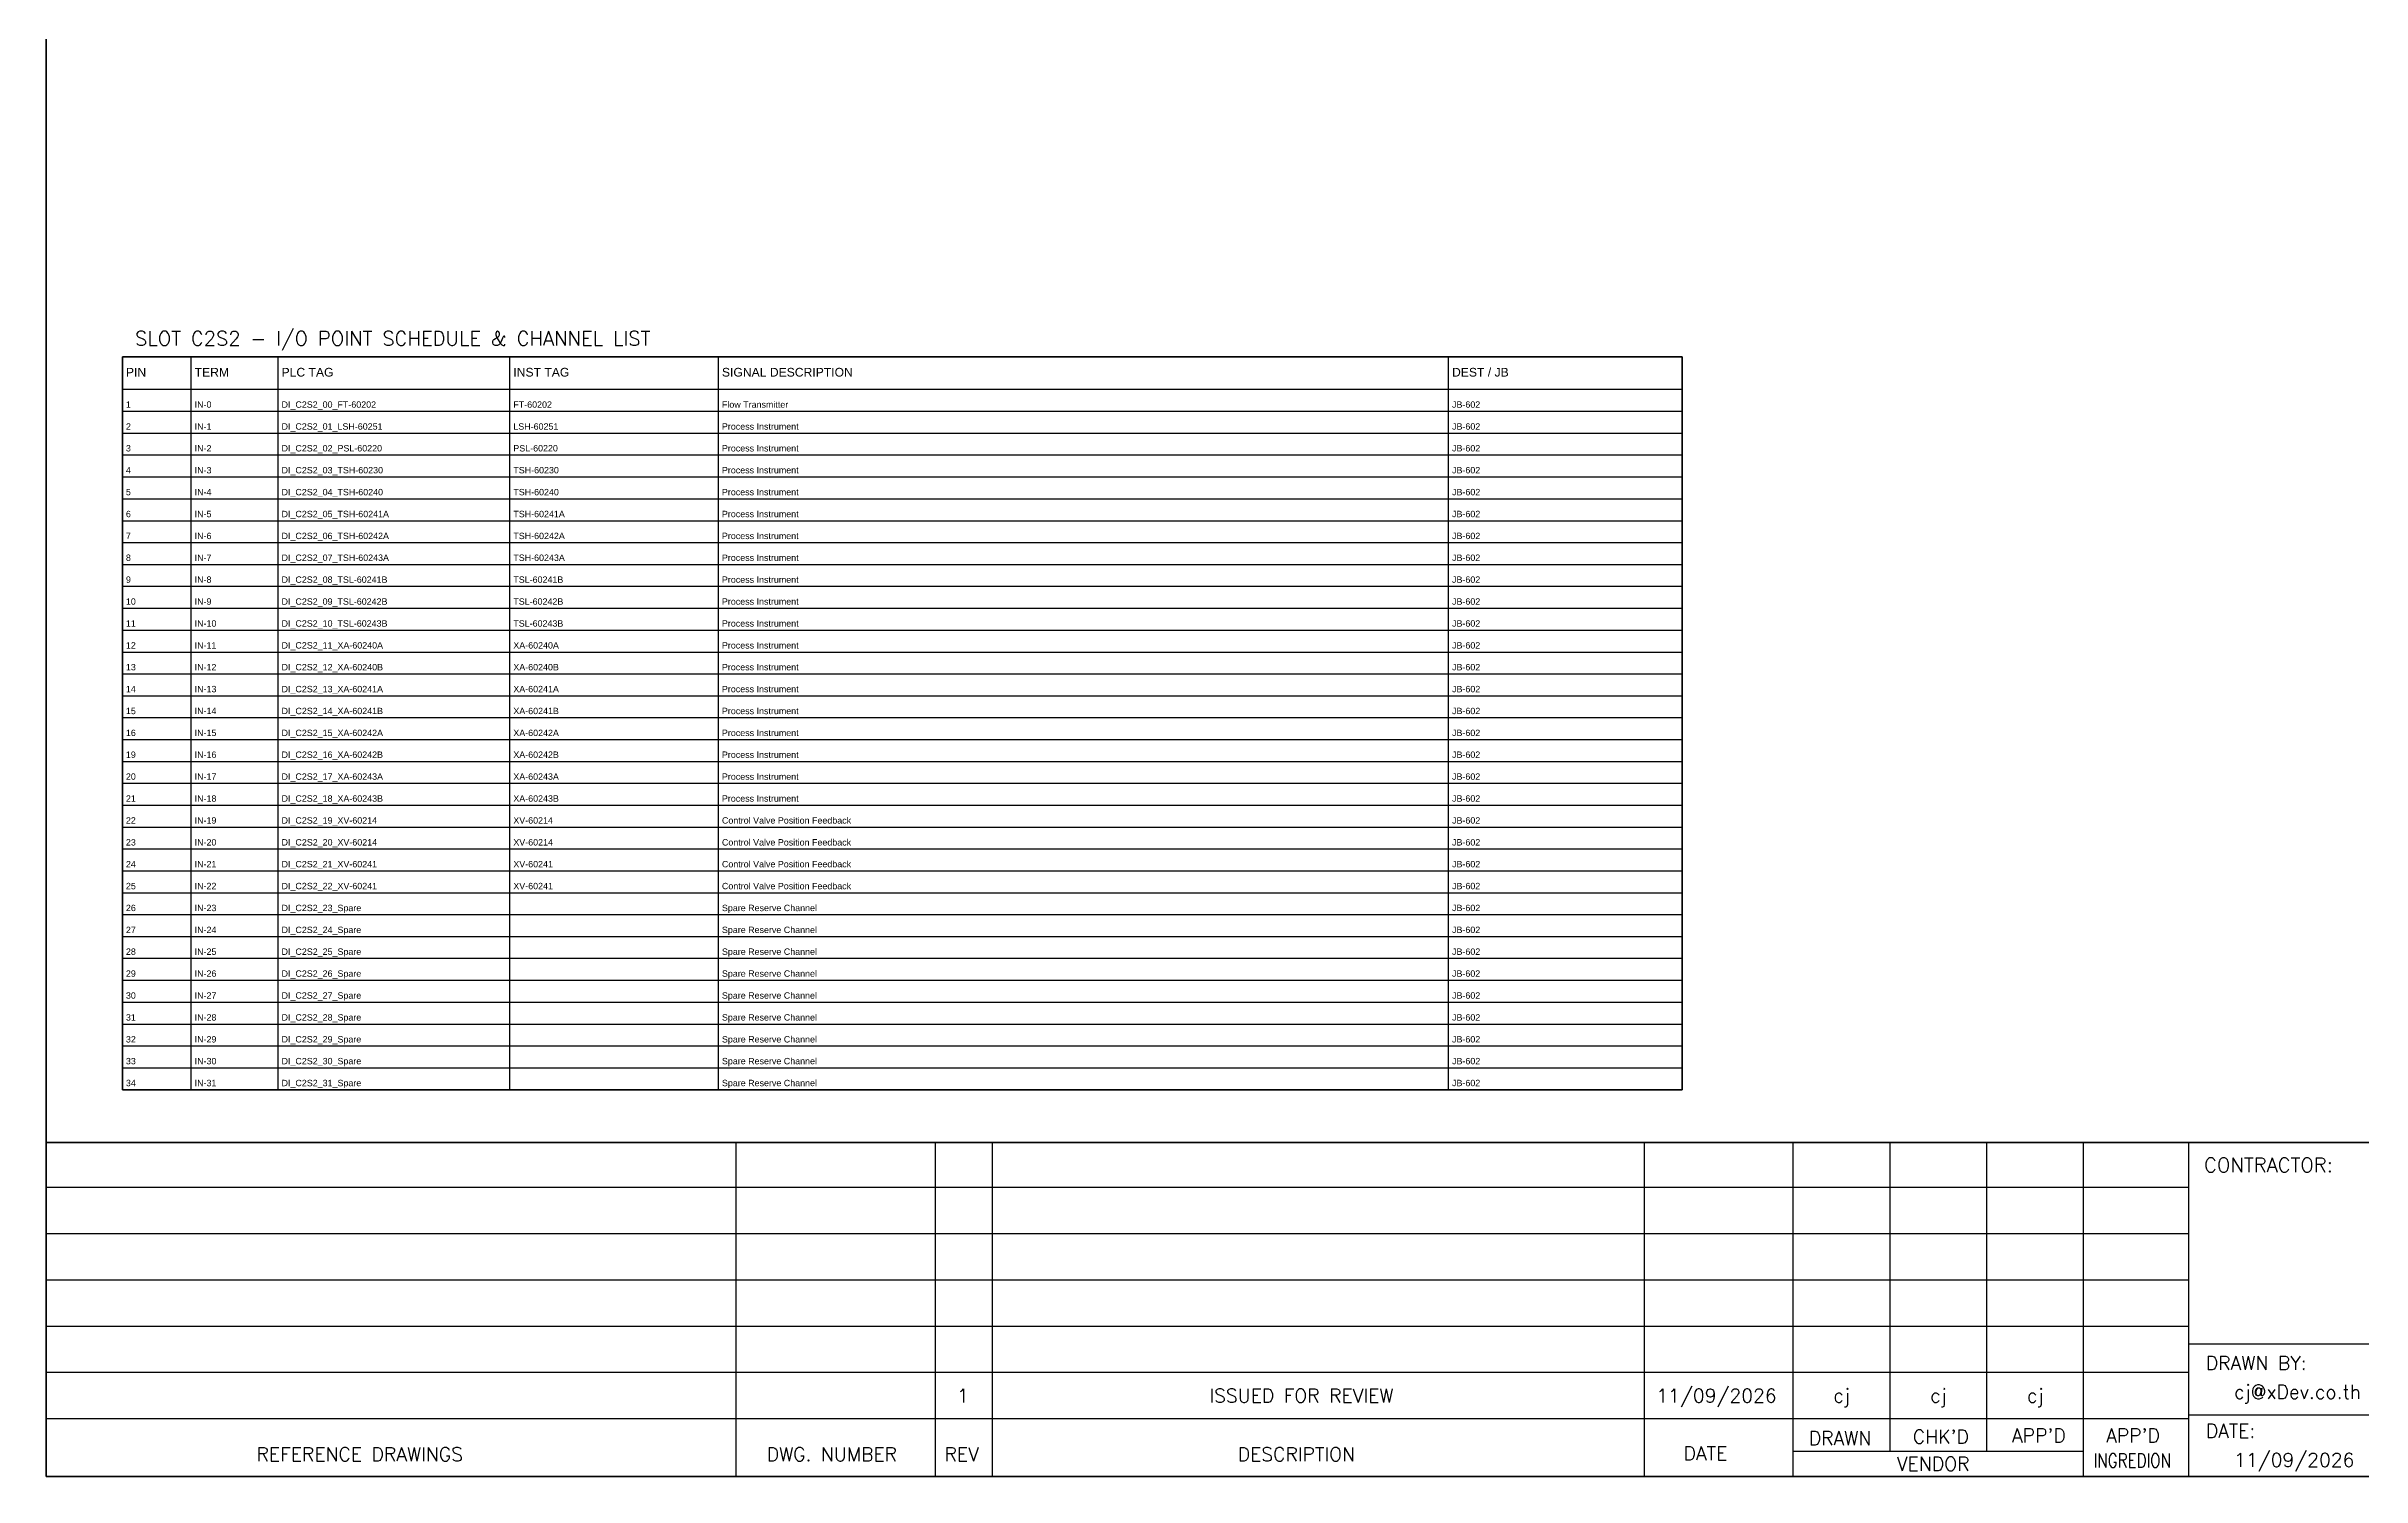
# Model space of a CAD drawing. Header units: millimetres. Extents: x 0 to 54213, y -3004 to 2820.
# Drawn here: x 8387 to 10385, y -3004 to -1770 of the extents above; entities that cross this region are included whole.
import ezdxf
from ezdxf.enums import TextEntityAlignment as Align

# ---------------------------------------------------------------- set-up
doc = ezdxf.new("R2010")
doc.units = ezdxf.units.MM
for name, color, linetype in [('GT_1', 9, 'Continuous'), ('HELPPOINT', 7, 'Continuous'), ('MEMBER', 7, 'Continuous')]:
    doc.layers.add(name, color=color, linetype=linetype)
doc.styles.add('ROMANS', font='romans.shx', dxfattribs={"width": 0.85, "height": 25})
doc.styles.get("Standard").update_dxf_attribs({"font": 'arial.ttf'})

msp = doc.modelspace()

# ---------------------------------------------------------------- linework, layer by layer
at = {"color": 7}
for p, q in [((8511.6, -2670.4), (8511.6, -2038.3)), ((8586.6, -2670.4), (8586.6, -2038.3)), ((8786.6, -2670.4), (8786.6, -2038.3)), ((8966.6, -2670.4), (8966.6, -2038.3)), ((9596.6, -2670.4), (9596.6, -2038.3)), ((8452.3, -2066.3), (9798.1, -2066.3))]:
    msp.add_line(p, q, dxfattribs=at)
at = {"color": 8}
for p, q in [((8452.3, -2085.2), (9798.1, -2085.2)), ((8452.3, -2104.1), (9798.1, -2104.1)), ((8452.3, -2122.9), (9798.1, -2122.9)), ((8452.3, -2141.8), (9798.1, -2141.8)), ((8452.3, -2160.7), (9798.1, -2160.7)), ((8452.3, -2179.6), (9798.1, -2179.6)), ((8452.3, -2198.5), (9798.1, -2198.5)), ((8452.3, -2217.3), (9798.1, -2217.3)), ((8452.3, -2236.2), (9798.1, -2236.2)), ((8452.3, -2255.1), (9798.1, -2255.1)), ((8452.3, -2274), (9798.1, -2274)), ((8452.3, -2292.9), (9798.1, -2292.9)), ((8452.3, -2311.7), (9798.1, -2311.7)), ((8452.3, -2330.6), (9798.1, -2330.6)), ((8452.3, -2349.5), (9798.1, -2349.5)), ((8452.3, -2368.4), (9798.1, -2368.4)), ((8452.3, -2387.2), (9798.1, -2387.2)), ((8452.3, -2406.1), (9798.1, -2406.1)), ((8452.3, -2425), (9798.1, -2425)), ((8452.3, -2443.9), (9798.1, -2443.9)), ((8452.3, -2462.8), (9798.1, -2462.8)), ((8452.3, -2481.6), (9798.1, -2481.6)), ((8452.3, -2500.5), (9798.1, -2500.5)), ((8452.3, -2519.4), (9798.1, -2519.4)), ((8452.3, -2538.3), (9798.1, -2538.3)), ((8452.3, -2557.1), (9798.1, -2557.1)), ((8452.3, -2576), (9798.1, -2576)), ((8452.3, -2594.9), (9798.1, -2594.9)), ((8452.3, -2613.8), (9798.1, -2613.8)), ((8452.3, -2632.7), (9798.1, -2632.7)), ((8452.3, -2651.5), (9798.1, -2651.5))]:
    msp.add_line(p, q, dxfattribs=at)
msp.add_lwpolyline([(8452.3, -2038.3), (9798.1, -2038.3), (9798.1, -2670.4), (8452.3, -2670.4)], close=True)
at = {"color": 7}
msp.add_lwpolyline([(8452.3, -2670.4), (9798.1, -2670.4), (9798.1, -2038.3), (8452.3, -2038.3), (8452.3, -2670.4)], dxfattribs=at)
at = {"layer": 'GT_1', "color": 4}
for p, q in [((8982, -3004.2), (8982, -2716.1)), ((9153.9, -3004.2), (9153.9, -2716.1)), ((9203, -3004.2), (9203, -2716.1)), ((9765.7, -3004.2), (9765.7, -2716.1)), ((9894, -3004.2), (9894, -2716.1)), ((9977.6, -2982.4), (9977.6, -2716.1)), ((10061.1, -2982.4), (10061.1, -2716)), ((10144.4, -3004.2), (10144.4, -2716.1)), ((10235.4, -3004.2), (10235.4, -2716.1)), ((10235.4, -2754.9), (8386.6, -2754.9)), ((10235.4, -2794.7), (8386.6, -2794.7)), ((10235.4, -2834.6), (8386.6, -2834.6)), ((10235.4, -2874.6), (8386.6, -2874.6)), ((11022.4, -2889.9), (10235.4, -2889.9)), ((10235.4, -2914.5), (8386.6, -2914.5)), ((10235.3, -2954.4), (8386.6, -2954.4)), ((11022.4, -2951.3), (10235.4, -2951.3)), ((10144.4, -2982.4), (9894, -2982.4))]:
    msp.add_line(p, q, dxfattribs=at)
at = {"layer": 'HELPPOINT', "color": 4, "lineweight": 35}
for p, q in [((8386.6, -3004.2), (8386.6, -300)), ((8386.6, -3004.2), (8386.6, -300)), ((12279.9, -3004.2), (8386.6, -3004.2)), ((12279.9, -3004.2), (8386.6, -3004.2))]:
    msp.add_line(p, q, dxfattribs=at)
at = {"layer": 'MEMBER', "color": 4, "lineweight": 35}
msp.add_line((8386.6, -2716.1), (12279.9, -2716.1), dxfattribs=at)
msp.add_line((8386.6, -2716.1), (12279.9, -2716.1), dxfattribs=at)

# ---------------------------------------------------------------- texts
at = {"color": 3}
for s, p in [('PIN', (8455.3, -2055.3)), ('TERM', (8514.6, -2055.3)), ('PLC TAG', (8589.6, -2055.3)), ('INST TAG', (8789.6, -2055.3)), ('SIGNAL DESCRIPTION', (8969.6, -2055.3)), ('DEST / JB', (9599.6, -2055.3))]:
    msp.add_text(s, height=7.5, dxfattribs=at).set_placement(p)
at = {"color": 7}
for s, p in [('1', (8455.3, -2082.2)), ('IN-0', (8514.6, -2082.2)), ('DI_C2S2_00_FT-60202', (8589.6, -2082.2)), ('FT-60202', (8789.6, -2082.2)), ('Flow Transmitter', (8969.6, -2082.2)), ('JB-602', (9599.6, -2082.2)), ('2', (8455.3, -2101.1)), ('IN-1', (8514.6, -2101.1)), ('DI_C2S2_01_LSH-60251', (8589.6, -2101.1)), ('LSH-60251', (8789.6, -2101.1)), ('Process Instrument', (8969.6, -2101.1)), ('JB-602', (9599.6, -2101.1)), ('3', (8455.3, -2119.9)), ('IN-2', (8514.6, -2119.9)), ('DI_C2S2_02_PSL-60220', (8589.6, -2119.9)), ('PSL-60220', (8789.6, -2119.9)), ('Process Instrument', (8969.6, -2119.9)), ('JB-602', (9599.6, -2119.9)), ('4', (8455.3, -2138.8)), ('IN-3', (8514.6, -2138.8)), ('DI_C2S2_03_TSH-60230', (8589.6, -2138.8)), ('TSH-60230', (8789.6, -2138.8)), ('Process Instrument', (8969.6, -2138.8)), ('JB-602', (9599.6, -2138.8)), ('5', (8455.3, -2157.7)), ('IN-4', (8514.6, -2157.7)), ('DI_C2S2_04_TSH-60240', (8589.6, -2157.7)), ('TSH-60240', (8789.6, -2157.7)), ('Process Instrument', (8969.6, -2157.7)), ('JB-602', (9599.6, -2157.7)), ('6', (8455.3, -2176.6)), ('IN-5', (8514.6, -2176.6)), ('DI_C2S2_05_TSH-60241A', (8589.6, -2176.6)), ('TSH-60241A', (8789.6, -2176.6)), ('Process Instrument', (8969.6, -2176.6)), ('JB-602', (9599.6, -2176.6)), ('7', (8455.3, -2195.5)), ('IN-6', (8514.6, -2195.5)), ('DI_C2S2_06_TSH-60242A', (8589.6, -2195.5)), ('TSH-60242A', (8789.6, -2195.5)), ('Process Instrument', (8969.6, -2195.5)), ('JB-602', (9599.6, -2195.5)), ('8', (8455.3, -2214.3)), ('IN-7', (8514.6, -2214.3)), ('DI_C2S2_07_TSH-60243A', (8589.6, -2214.3)), ('TSH-60243A', (8789.6, -2214.3)), ('Process Instrument', (8969.6, -2214.3)), ('JB-602', (9599.6, -2214.3)), ('9', (8455.3, -2233.2)), ('IN-8', (8514.6, -2233.2)), ('DI_C2S2_08_TSL-60241B', (8589.6, -2233.2)), ('TSL-60241B', (8789.6, -2233.2)), ('Process Instrument', (8969.6, -2233.2)), ('JB-602', (9599.6, -2233.2)), ('10', (8455.3, -2252.1)), ('IN-9', (8514.6, -2252.1)), ('DI_C2S2_09_TSL-60242B', (8589.6, -2252.1)), ('TSL-60242B', (8789.6, -2252.1)), ('Process Instrument', (8969.6, -2252.1)), ('JB-602', (9599.6, -2252.1)), ('11', (8455.3, -2271)), ('IN-10', (8514.6, -2271)), ('DI_C2S2_10_TSL-60243B', (8589.6, -2271)), ('TSL-60243B', (8789.6, -2271)), ('Process Instrument', (8969.6, -2271)), ('JB-602', (9599.6, -2271)), ('12', (8455.3, -2289.9)), ('IN-11', (8514.6, -2289.9)), ('DI_C2S2_11_XA-60240A', (8589.6, -2289.9)), ('XA-60240A', (8789.6, -2289.9)), ('Process Instrument', (8969.6, -2289.9)), ('JB-602', (9599.6, -2289.9)), ('13', (8455.3, -2308.7)), ('IN-12', (8514.6, -2308.7)), ('DI_C2S2_12_XA-60240B', (8589.6, -2308.7)), ('XA-60240B', (8789.6, -2308.7)), ('Process Instrument', (8969.6, -2308.7)), ('JB-602', (9599.6, -2308.7)), ('14', (8455.3, -2327.6)), ('IN-13', (8514.6, -2327.6)), ('DI_C2S2_13_XA-60241A', (8589.6, -2327.6)), ('XA-60241A', (8789.6, -2327.6)), ('Process Instrument', (8969.6, -2327.6)), ('JB-602', (9599.6, -2327.6)), ('15', (8455.3, -2346.5)), ('IN-14', (8514.6, -2346.5)), ('DI_C2S2_14_XA-60241B', (8589.6, -2346.5)), ('XA-60241B', (8789.6, -2346.5)), ('Process Instrument', (8969.6, -2346.5)), ('JB-602', (9599.6, -2346.5)), ('16', (8455.3, -2365.4)), ('IN-15', (8514.6, -2365.4)), ('DI_C2S2_15_XA-60242A', (8589.6, -2365.4)), ('XA-60242A', (8789.6, -2365.4)), ('Process Instrument', (8969.6, -2365.4)), ('JB-602', (9599.6, -2365.4)), ('19', (8455.3, -2384.2)), ('IN-16', (8514.6, -2384.2)), ('DI_C2S2_16_XA-60242B', (8589.6, -2384.2)), ('XA-60242B', (8789.6, -2384.2)), ('Process Instrument', (8969.6, -2384.2)), ('JB-602', (9599.6, -2384.2)), ('20', (8455.3, -2403.1)), ('21', (8455.3, -2422)), ('IN-17', (8514.6, -2403.1)), ('IN-18', (8514.6, -2422)), ('DI_C2S2_17_XA-60243A', (8589.6, -2403.1)), ('DI_C2S2_18_XA-60243B', (8589.6, -2422)), ('XA-60243A', (8789.6, -2403.1)), ('XA-60243B', (8789.6, -2422)), ('Process Instrument', (8969.6, -2403.1)), ('Process Instrument', (8969.6, -2422)), ('JB-602', (9599.6, -2403.1)), ('JB-602', (9599.6, -2422)), ('22', (8455.3, -2440.9)), ('IN-19', (8514.6, -2440.9)), ('DI_C2S2_19_XV-60214', (8589.6, -2440.9)), ('XV-60214', (8789.6, -2440.9)), ('Control Valve Position Feedback', (8969.6, -2440.9)), ('JB-602', (9599.6, -2440.9)), ('23', (8455.3, -2459.8)), ('IN-20', (8514.6, -2459.8)), ('DI_C2S2_20_XV-60214', (8589.6, -2459.8)), ('XV-60214', (8789.6, -2459.8)), ('Control Valve Position Feedback', (8969.6, -2459.8)), ('JB-602', (9599.6, -2459.8)), ('24', (8455.3, -2478.6)), ('IN-21', (8514.6, -2478.6)), ('DI_C2S2_21_XV-60241', (8589.6, -2478.6)), ('XV-60241', (8789.6, -2478.6)), ('Control Valve Position Feedback', (8969.6, -2478.6)), ('JB-602', (9599.6, -2478.6)), ('25', (8455.3, -2497.5)), ('IN-22', (8514.6, -2497.5)), ('DI_C2S2_22_XV-60241', (8589.6, -2497.5)), ('XV-60241', (8789.6, -2497.5)), ('Control Valve Position Feedback', (8969.6, -2497.5)), ('JB-602', (9599.6, -2497.5)), ('26', (8455.3, -2516.4)), ('IN-23', (8514.6, -2516.4)), ('DI_C2S2_23_Spare', (8589.6, -2516.4)), ('Spare Reserve Channel', (8969.6, -2516.4)), ('JB-602', (9599.6, -2516.4)), ('27', (8455.3, -2535.3)), ('IN-24', (8514.6, -2535.3)), ('DI_C2S2_24_Spare', (8589.6, -2535.3)), ('Spare Reserve Channel', (8969.6, -2535.3)), ('JB-602', (9599.6, -2535.3)), ('28', (8455.3, -2554.1)), ('IN-25', (8514.6, -2554.1)), ('DI_C2S2_25_Spare', (8589.6, -2554.1)), ('Spare Reserve Channel', (8969.6, -2554.1)), ('JB-602', (9599.6, -2554.1)), ('29', (8455.3, -2573)), ('IN-26', (8514.6, -2573)), ('DI_C2S2_26_Spare', (8589.6, -2573)), ('Spare Reserve Channel', (8969.6, -2573)), ('JB-602', (9599.6, -2573)), ('30', (8455.3, -2591.9)), ('IN-27', (8514.6, -2591.9)), ('DI_C2S2_27_Spare', (8589.6, -2591.9)), ('Spare Reserve Channel', (8969.6, -2591.9)), ('JB-602', (9599.6, -2591.9)), ('31', (8455.3, -2610.8)), ('IN-28', (8514.6, -2610.8)), ('DI_C2S2_28_Spare', (8589.6, -2610.8)), ('Spare Reserve Channel', (8969.6, -2610.8)), ('JB-602', (9599.6, -2610.8)), ('32', (8455.3, -2629.7)), ('IN-29', (8514.6, -2629.7)), ('DI_C2S2_29_Spare', (8589.6, -2629.7)), ('Spare Reserve Channel', (8969.6, -2629.7)), ('JB-602', (9599.6, -2629.7)), ('33', (8455.3, -2648.5)), ('IN-30', (8514.6, -2648.5)), ('DI_C2S2_30_Spare', (8589.6, -2648.5)), ('Spare Reserve Channel', (8969.6, -2648.5)), ('JB-602', (9599.6, -2648.5)), ('34', (8455.3, -2667.4)), ('IN-31', (8514.6, -2667.4)), ('DI_C2S2_31_Spare', (8589.6, -2667.4)), ('Spare Reserve Channel', (8969.6, -2667.4)), ('JB-602', (9599.6, -2667.4))]:
    msp.add_text(s, height=5.5, dxfattribs=at).set_placement(p)
at = {"layer": 'MEMBER', "color": 4, "ltscale": 0.8, "style": 'ROMANS'}
for s, height, p in [('SLOT C2S2 - I/O POINT SCHEDULE & CHANNEL LIST', 12.35, (8463.2, -2028.6)), ('CONTRACTOR:', 12.35, (10248.5, -2741.5)), ('DRAWN BY:', 11.88, (10250, -2912.1)), ('cj@xDev.co.th', 11.875, (10274.4, -2937)), ('DRAWN', 11.88, (9907.4, -2976.9)), ("CHK'D", 11.88, (9997.2, -2975.7)), ("APP'D", 11.88, (10082.8, -2974.6)), ("APP'D", 11.88, (10164, -2974.6)), ('DATE:', 11.88, (10250, -2970.6)), ('REFERENCE DRAWINGS', 11.875, (8568, -2990.8)), ('DWG. NUMBER', 11.875, (9008.2, -2990.8)), ('REV', 11.88, (9161.7, -2990.8)), ('DESCRIPTION', 11.875, (9414.6, -2990.8)), ('DATE', 11.88, (9799.4, -2990)), ('VENDOR', 11.88, (9983.5, -2999.1)), ('11/09/2026', 11.88, (10274.4, -2995.7))]:
    msp.add_text(s, height=height, dxfattribs=at).set_placement(p)
for s, height, p in [('1', 11.9, (9177.5, -2934.3)), ('ISSUED FOR REVIEW', 11.875, (9469.6, -2934.3)), ('11/09/2026', 11.88, (9827.8, -2934.3)), ('cj', 11.88, (9935.7, -2934.3)), ('cj', 11.88, (10019.3, -2934.3)), ('cj', 11.88, (10102.8, -2934.3))]:
    msp.add_text(s, height=height, dxfattribs=at).set_placement(p, align=Align.MIDDLE_CENTER)
at = {"layer": 'MEMBER', "color": 4, "ltscale": 0.8, "style": 'ROMANS', "width": 0.8}
msp.add_text('INGREDION', height=11.88, dxfattribs=at).set_placement((10153.2, -2996.2))

doc.saveas('drawing.dxf')
